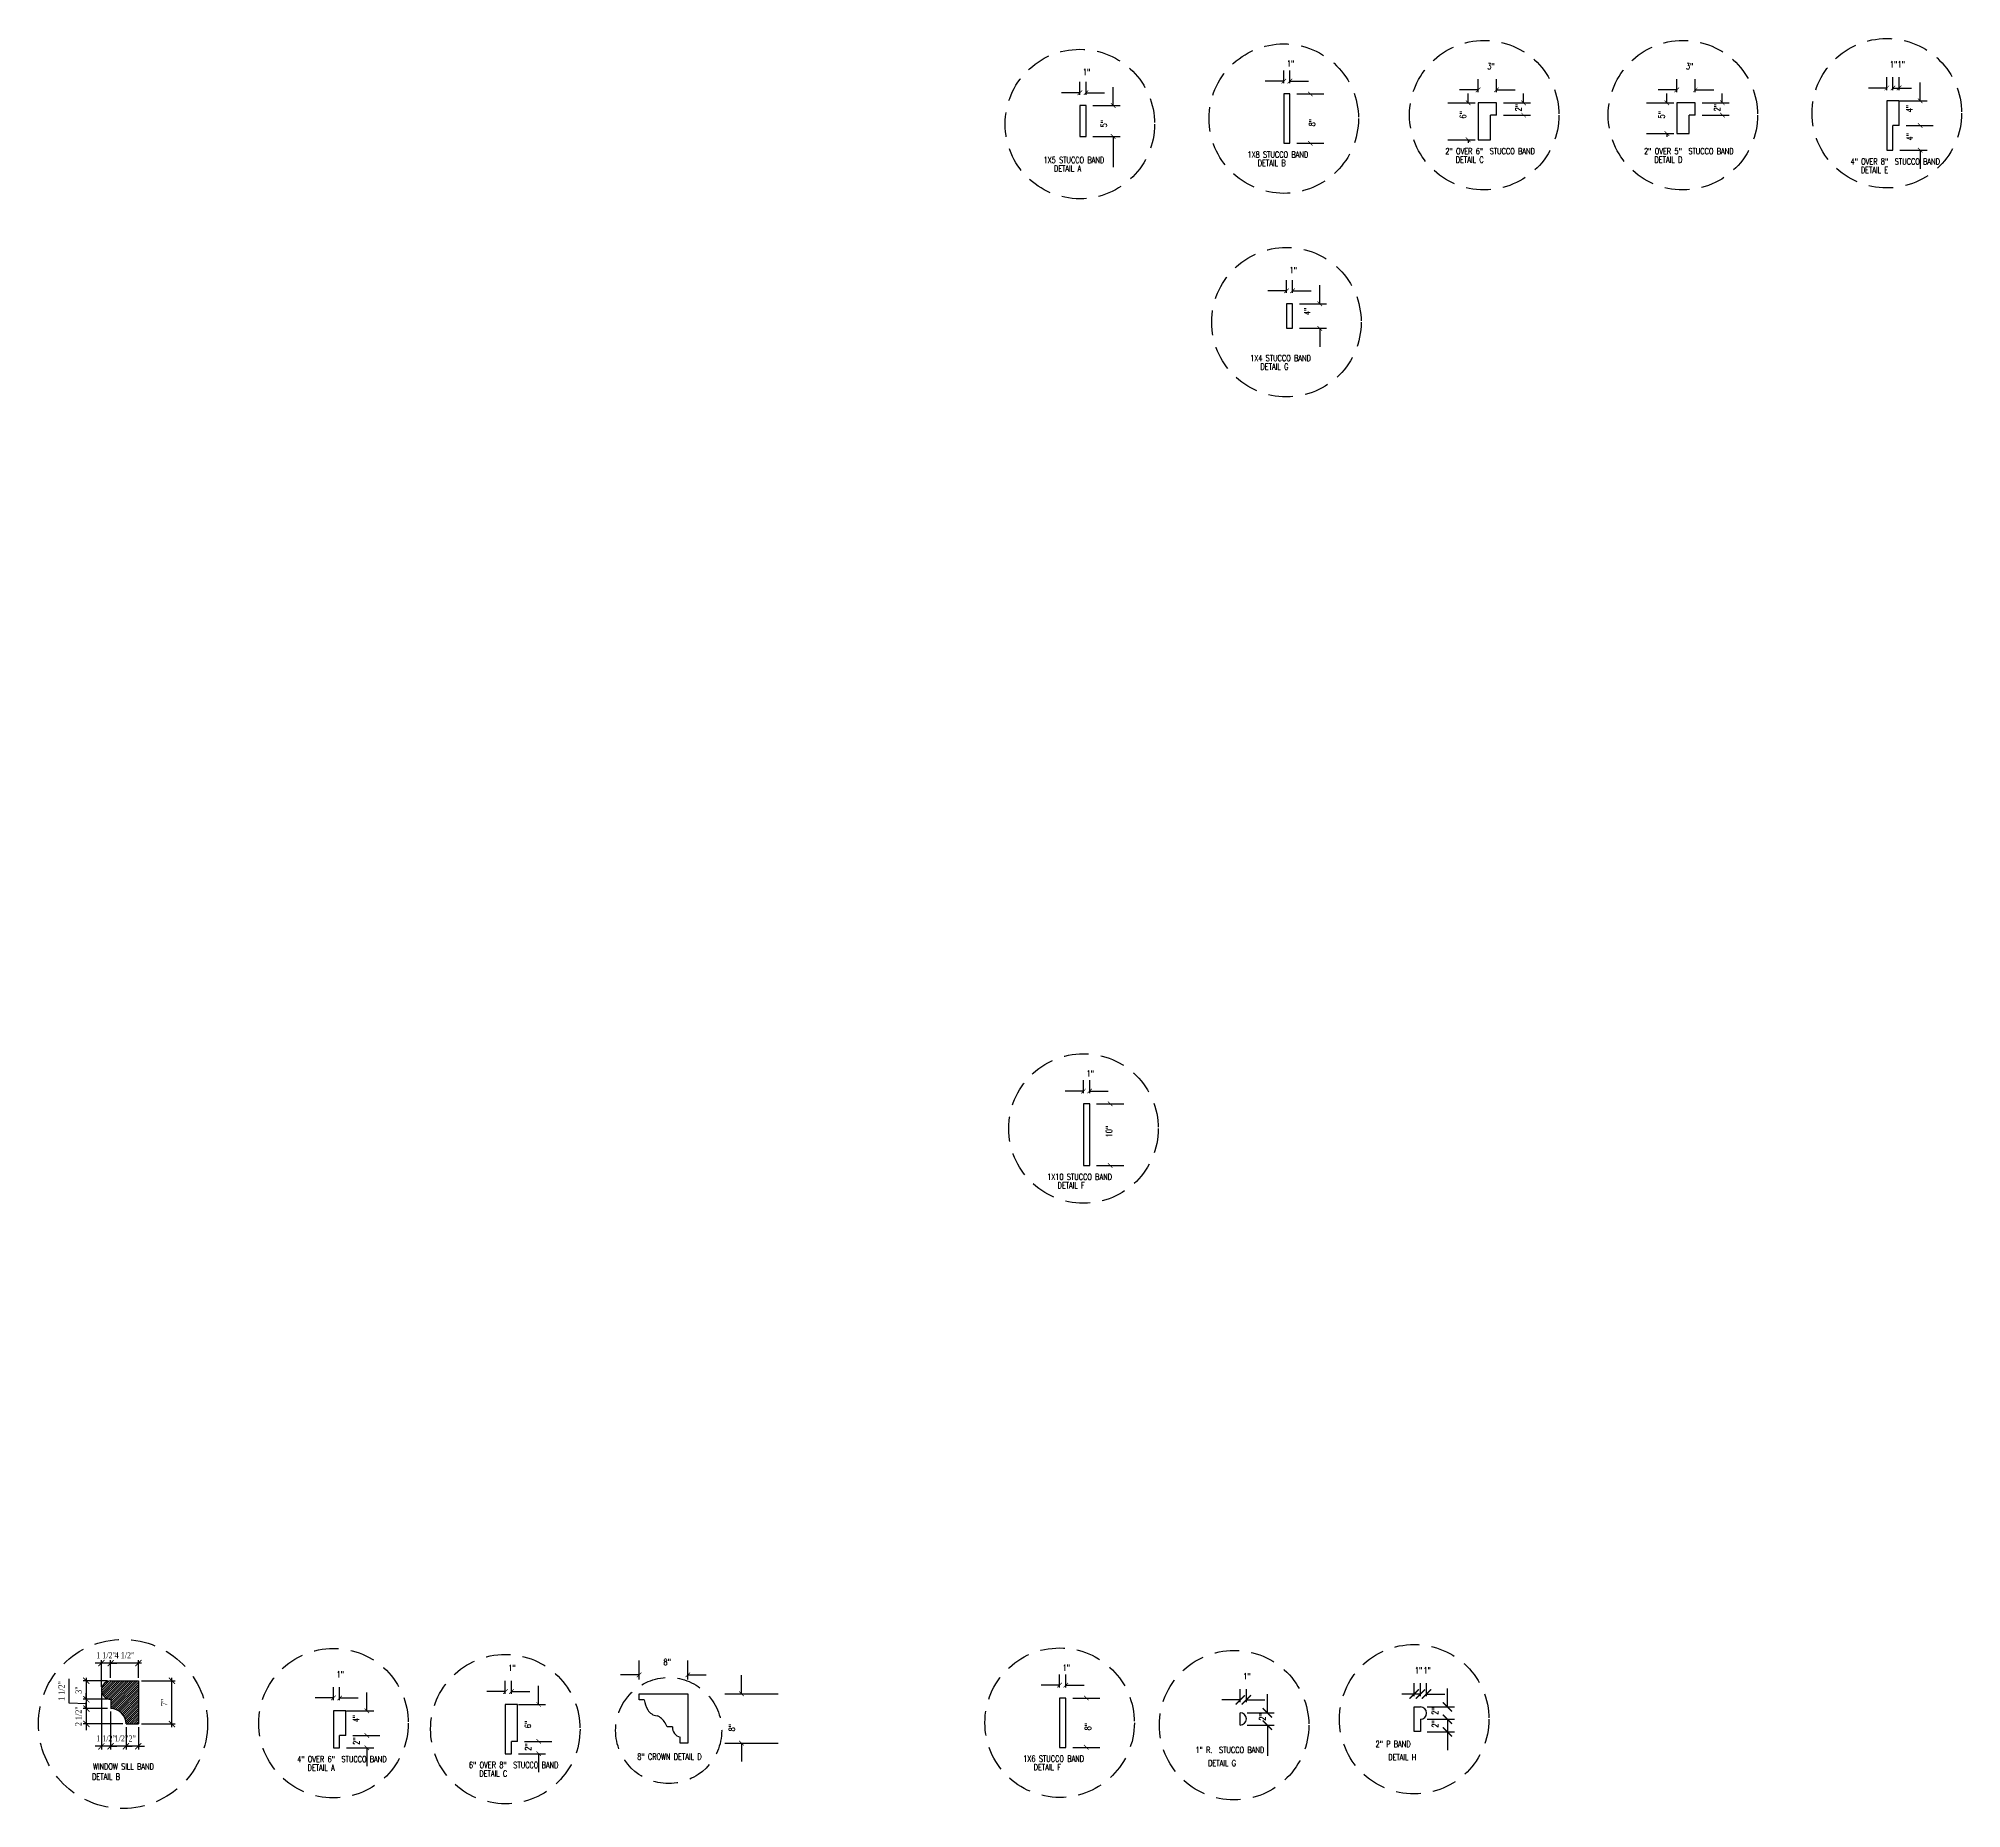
# Model space of a CAD drawing. Header units: inches. Extents: x -25328 to 8149, y -5530 to 4336.
# Drawn here: x -3425.3 to -3113.1, y -3728.4 to -3441.1 of the extents above; entities that cross this region are included whole.
import ezdxf

# ---------------------------------------------------------------- set-up
doc = ezdxf.new("R2010")
doc.units = ezdxf.units.IN
doc.header["$LTSCALE"] = 16
doc.header["$MEASUREMENT"] = 0
doc.linetypes.add('HIDDEN', pattern=[0.375, 0.25, -0.125])
doc.layers.get('0').update_dxf_attribs({"linetype": 'CONTINUOUS'})
doc.layers.get('DEFPOINTS').update_dxf_attribs({"linetype": 'CONTINUOUS'})
for name, color, linetype in [('A-ELEV-MED', 4, 'CONTINUOUS'), ('A-ELEV-TEXT', 3, 'CONTINUOUS'), ('A-ELEV-XXLT', 1, 'CONTINUOUS'), ('DIMS', 5, 'CONTINUOUS'), ('TEXT', 11, 'CONTINUOUS'), ('WINDOWS', 1, 'CONTINUOUS')]:
    doc.layers.add(name, color=color, linetype=linetype)
doc.styles.add('DIMTEXT', font='times.ttf', dxfattribs={"width": 0.75})
doc.styles.add('PAYTS NOTES', font='romans.shx', dxfattribs={"width": 0.7, "height": 4.5})
doc.dimstyles.new('WDG12', dxfattribs={"dimtxt": 1, "dimasz": 1, "dimexe": 0.5, "dimexo": 0.5, "dimgap": 0.75, "dimtad": 1, "dimdec": 8, "dimrnd": 0.25, "dimzin": 3, "dimdsep": 46, "dimlunit": 4, "dimtxsty": 'DIMTEXT', "dimblk": 'ARCHTICK', "dimcen": 6, "dimdle": 0.5, "dimclrd": 2, "dimclre": 2, "dimclrt": 3, "dimadec": 0, "dimazin": 0, "dimtfac": 1, "dimtdec": 8, "dimtix": 1, "dimtmove": 1, "dimatfit": 0, "dimfxl": 0, "dimfrac": 2, "dimtolj": 1, "dimtzin": 0, "dimlwd": -1, "dimlwe": -1, "dimarcsym": 0})

# ---------------------------------------------------------------- blocks, each defined once
blk = doc.blocks.new('_ArchTick')
at = {"color": 0, "linetype": 'ByBlock', "const_width": 0.15}
blk.add_lwpolyline([(-0.5, -0.5), (0.5, 0.5)], dxfattribs=at)
blk = doc.blocks.new('*D1409')
at = {"layer": 'DEFPOINTS', "color": 0, "transparency": 16777216}
for p in [(-3409.09, -3707.7), (-3403.64, -3707.7), (-3409.09, -3714.7)]:
    blk.add_point(p, dxfattribs=at)
at = {"layer": 'TEXT', "color": 2, "transparency": 16777216}
for p, q in [((-3408.59, -3707.7), (-3403.14, -3707.7)), ((-3403.64, -3715.2), (-3403.64, -3707.2)), ((-3408.59, -3714.7), (-3403.14, -3714.7))]:
    blk.add_line(p, q, dxfattribs=at)
for p, rotation in [((-3403.64, -3707.7), 90), ((-3403.64, -3714.7), 270)]:
    blk.add_blockref('_ArchTick', p, dxfattribs=dict(at, rotation=rotation))
at = {"layer": 'TEXT', "color": 3, "transparency": 16777216, "insert": (-3404.9, -3711.2), "char_height": 1, "attachment_point": 5, "rotation": 90, "style": 'DIMTEXT'}
blk.add_mtext('\\A1;7"', dxfattribs=at)
blk = doc.blocks.new('*D1410')
at = {"layer": 'DEFPOINTS', "color": 0, "transparency": 16777216}
for p in [(-3413.59, -3704.83), (-3413.59, -3707.7), (-3409.09, -3707.7)]:
    blk.add_point(p, dxfattribs=at)
at = {"layer": 'TEXT', "color": 2, "transparency": 16777216}
for p, q in [((-3408.59, -3704.83), (-3414.09, -3704.83)), ((-3413.59, -3707.2), (-3413.59, -3704.33)), ((-3409.09, -3707.2), (-3409.09, -3704.33))]:
    blk.add_line(p, q, dxfattribs=at)
at = {"layer": 'TEXT', "color": 2, "transparency": 16777216, "rotation": 180}
blk.add_blockref('_ArchTick', (-3413.59, -3704.83), dxfattribs=at)
at = {"layer": 'TEXT', "color": 2, "transparency": 16777216}
blk.add_blockref('_ArchTick', (-3409.09, -3704.83), dxfattribs=at)
at = {"layer": 'TEXT', "color": 3, "transparency": 16777216, "insert": (-3411.34, -3703.56), "char_height": 1, "attachment_point": 5, "style": 'DIMTEXT'}
blk.add_mtext('\\A1;4 1/2"', dxfattribs=at)
blk = doc.blocks.new('*D1411')
at = {"layer": 'DEFPOINTS', "color": 0, "transparency": 16777216}
for p in [(-3415.09, -3704.83), (-3415.09, -3709.2), (-3413.59, -3707.7)]:
    blk.add_point(p, dxfattribs=at)
at = {"layer": 'TEXT', "color": 2, "transparency": 16777216}
for p, q in [((-3415.09, -3704.83), (-3416.09, -3704.83)), ((-3415.09, -3708.7), (-3415.09, -3704.33)), ((-3413.59, -3704.83), (-3415.09, -3704.83)), ((-3413.59, -3707.2), (-3413.59, -3704.33)), ((-3413.59, -3704.83), (-3412.59, -3704.83))]:
    blk.add_line(p, q, dxfattribs=at)
blk.add_blockref('_ArchTick', (-3415.09, -3704.83), dxfattribs=at)
at = {"layer": 'TEXT', "color": 2, "transparency": 16777216, "rotation": 180}
blk.add_blockref('_ArchTick', (-3413.59, -3704.83), dxfattribs=at)
at = {"layer": 'TEXT', "color": 3, "transparency": 16777216, "insert": (-3414.34, -3703.56), "char_height": 1, "attachment_point": 5, "style": 'DIMTEXT'}
blk.add_mtext('\\A1;1 1/2"', dxfattribs=at)
blk = doc.blocks.new('*D1412')
at = {"layer": 'A-ELEV-TEXT', "color": 2, "transparency": 16777216}
for p, q in [((-3411.09, -3715.2), (-3411.09, -3718.82)), ((-3409.09, -3715.2), (-3409.09, -3718.82)), ((-3411.09, -3718.32), (-3412.09, -3718.32)), ((-3409.09, -3718.32), (-3411.09, -3718.32)), ((-3409.09, -3718.32), (-3408.09, -3718.32))]:
    blk.add_line(p, q, dxfattribs=at)
at = {"layer": 'DEFPOINTS', "color": 0, "transparency": 16777216}
for p in [(-3411.09, -3714.7), (-3409.09, -3714.7), (-3411.09, -3718.32)]:
    blk.add_point(p, dxfattribs=at)
at = {"layer": 'A-ELEV-TEXT', "color": 2, "transparency": 16777216}
blk.add_blockref('_ArchTick', (-3411.09, -3718.32), dxfattribs=at)
at = {"layer": 'A-ELEV-TEXT', "color": 2, "transparency": 16777216, "rotation": 180}
blk.add_blockref('_ArchTick', (-3409.09, -3718.32), dxfattribs=at)
at = {"layer": 'A-ELEV-TEXT', "color": 3, "transparency": 16777216, "insert": (-3410.09, -3717.07), "char_height": 1, "attachment_point": 5, "style": 'DIMTEXT'}
blk.add_mtext('\\A1;2"', dxfattribs=at)
blk = doc.blocks.new('*D1404')
at = {"layer": 'A-ELEV-TEXT', "color": 2, "transparency": 16777216}
for p, q in [((-3413.59, -3712.7), (-3413.59, -3718.82)), ((-3411.09, -3715.2), (-3411.09, -3718.82)), ((-3413.59, -3718.32), (-3414.59, -3718.32)), ((-3411.09, -3718.32), (-3413.59, -3718.32)), ((-3411.09, -3718.32), (-3410.09, -3718.32))]:
    blk.add_line(p, q, dxfattribs=at)
at = {"layer": 'DEFPOINTS', "color": 0, "transparency": 16777216}
for p in [(-3413.59, -3712.2), (-3411.09, -3714.7), (-3413.59, -3718.32)]:
    blk.add_point(p, dxfattribs=at)
at = {"layer": 'A-ELEV-TEXT', "color": 2, "transparency": 16777216}
blk.add_blockref('_ArchTick', (-3413.59, -3718.32), dxfattribs=at)
at = {"layer": 'A-ELEV-TEXT', "color": 2, "transparency": 16777216, "rotation": 180}
blk.add_blockref('_ArchTick', (-3411.09, -3718.32), dxfattribs=at)
at = {"layer": 'A-ELEV-TEXT', "color": 3, "transparency": 16777216, "insert": (-3412.34, -3717.05), "char_height": 1, "attachment_point": 5, "style": 'DIMTEXT'}
blk.add_mtext('\\A1;2 1/2"', dxfattribs=at)
blk = doc.blocks.new('*D1405')
at = {"layer": 'A-ELEV-TEXT', "color": 2, "transparency": 16777216}
for p, q in [((-3415.09, -3709.7), (-3415.09, -3718.82)), ((-3413.59, -3712.7), (-3413.59, -3718.82)), ((-3415.09, -3718.32), (-3416.09, -3718.32)), ((-3413.59, -3718.32), (-3415.09, -3718.32)), ((-3413.59, -3718.32), (-3412.59, -3718.32))]:
    blk.add_line(p, q, dxfattribs=at)
at = {"layer": 'DEFPOINTS', "color": 0, "transparency": 16777216}
for p in [(-3415.09, -3709.2), (-3413.59, -3712.2), (-3415.09, -3718.32)]:
    blk.add_point(p, dxfattribs=at)
at = {"layer": 'A-ELEV-TEXT', "color": 2, "transparency": 16777216}
blk.add_blockref('_ArchTick', (-3415.09, -3718.32), dxfattribs=at)
at = {"layer": 'A-ELEV-TEXT', "color": 2, "transparency": 16777216, "rotation": 180}
blk.add_blockref('_ArchTick', (-3413.59, -3718.32), dxfattribs=at)
at = {"layer": 'A-ELEV-TEXT', "color": 3, "transparency": 16777216, "insert": (-3414.34, -3717.05), "char_height": 1, "attachment_point": 5, "style": 'DIMTEXT'}
blk.add_mtext('\\A1;1 1/2"', dxfattribs=at)
blk = doc.blocks.new('*D1406')
at = {"layer": 'A-ELEV-TEXT', "color": 2, "transparency": 16777216}
for p, q in [((-3414.09, -3707.7), (-3418.04, -3707.7)), ((-3417.54, -3707.2), (-3417.54, -3711.2)), ((-3414.09, -3710.7), (-3418.04, -3710.7))]:
    blk.add_line(p, q, dxfattribs=at)
at = {"layer": 'DEFPOINTS', "color": 0, "transparency": 16777216}
for p in [(-3413.59, -3707.7), (-3417.54, -3710.7), (-3413.59, -3710.7)]:
    blk.add_point(p, dxfattribs=at)
at = {"layer": 'A-ELEV-TEXT', "color": 2, "transparency": 16777216}
for p, rotation in [((-3417.54, -3707.7), 90), ((-3417.54, -3710.7), 270)]:
    blk.add_blockref('_ArchTick', p, dxfattribs=dict(at, rotation=rotation))
at = {"layer": 'A-ELEV-TEXT', "color": 3, "transparency": 16777216, "insert": (-3418.8, -3709.2), "char_height": 1, "attachment_point": 5, "rotation": 90, "style": 'DIMTEXT'}
blk.add_mtext('\\A1;3"', dxfattribs=at)
blk = doc.blocks.new('*D1407')
at = {"layer": 'A-ELEV-TEXT', "color": 2, "transparency": 16777216}
for p, q in [((-3420.3, -3711.34), (-3420.3, -3707.35)), ((-3417.54, -3711.45), (-3420.3, -3711.34)), ((-3414.09, -3710.7), (-3418.04, -3710.7)), ((-3414.09, -3712.2), (-3418.04, -3712.2)), ((-3417.54, -3710.7), (-3417.54, -3709.7)), ((-3417.54, -3710.7), (-3417.54, -3712.2)), ((-3417.54, -3710.7), (-3417.54, -3712.2)), ((-3417.54, -3712.2), (-3417.54, -3713.2))]:
    blk.add_line(p, q, dxfattribs=at)
at = {"layer": 'DEFPOINTS', "color": 0, "transparency": 16777216}
for p in [(-3417.54, -3712.2), (-3413.59, -3710.7), (-3413.59, -3712.2)]:
    blk.add_point(p, dxfattribs=at)
at = {"layer": 'A-ELEV-TEXT', "color": 2, "transparency": 16777216}
for p, rotation in [((-3417.54, -3710.7), 270), ((-3417.54, -3712.2), 90)]:
    blk.add_blockref('_ArchTick', p, dxfattribs=dict(at, rotation=rotation))
at = {"layer": 'A-ELEV-TEXT', "color": 3, "transparency": 16777216, "insert": (-3421.57, -3709.35), "char_height": 1, "attachment_point": 5, "rotation": 90, "style": 'DIMTEXT'}
blk.add_mtext('\\A1;1 1/2"', dxfattribs=at)
blk = doc.blocks.new('*D1408')
at = {"layer": 'A-ELEV-TEXT', "color": 2, "transparency": 16777216}
for p, q in [((-3414.09, -3712.2), (-3418.04, -3712.2)), ((-3417.54, -3712.2), (-3417.54, -3711.2)), ((-3417.54, -3712.2), (-3417.54, -3714.7)), ((-3411.59, -3714.7), (-3418.04, -3714.7)), ((-3417.54, -3714.7), (-3417.54, -3715.7))]:
    blk.add_line(p, q, dxfattribs=at)
at = {"layer": 'DEFPOINTS', "color": 0, "transparency": 16777216}
for p in [(-3413.59, -3712.2), (-3417.54, -3714.7), (-3411.09, -3714.7)]:
    blk.add_point(p, dxfattribs=at)
at = {"layer": 'A-ELEV-TEXT', "color": 2, "transparency": 16777216}
for p, rotation in [((-3417.54, -3712.2), 270), ((-3417.54, -3714.7), 90)]:
    blk.add_blockref('_ArchTick', p, dxfattribs=dict(at, rotation=rotation))
at = {"layer": 'A-ELEV-TEXT', "color": 3, "transparency": 16777216, "insert": (-3418.81, -3713.45), "char_height": 1, "attachment_point": 5, "rotation": 90, "style": 'DIMTEXT'}
blk.add_mtext('\\A1;2 1/2"', dxfattribs=at)

msp = doc.modelspace()

# ---------------------------------------------------------------- hatches: boundary and pattern name
at = {"layer": 'A-ELEV-XXLT'}
h = msp.add_hatch(dxfattribs=at)
h.set_pattern_fill('ANSI31', color=256, scale=2, style=0)
h.set_pattern_definition([(45, (2054.8785, -4129.217), (-0.176776695, 0.176776695), [])])
h.paths.add_polyline_path([(-3409.08767256, -3707.70064243), (-3413.58767256, -3707.70064243, 1), (-3413.58767256, -3710.70064243), (-3413.58767256, -3712.20064243, -0.4142135624), (-3411.08767256, -3714.70064243), (-3409.08767256, -3714.70064243)])

# ---------------------------------------------------------------- linework, layer by layer
at = {"layer": 'A-ELEV-MED'}
for p, q in [((-3413.58767256, -3707.70064243), (-3409.08767256, -3707.70064243)), ((-3409.08767256, -3707.70064243), (-3409.08767256, -3714.70064243)), ((-3413.58767256, -3710.70064243), (-3413.58767256, -3712.20064243)), ((-3411.08767256, -3714.70064243), (-3409.08767256, -3714.70064243))]:
    msp.add_line(p, q, dxfattribs=at)
for centre, radius, start, end in [((-3413.58767256, -3709.20064243), 1.5, 90, 270), ((-3413.58767256, -3714.70064243), 2.5, 0, 90)]:
    msp.add_arc(centre, radius, start, end, dxfattribs=at)
at = {"layer": 'DIMS', "color": 5}
for p, q in [((-3223.1070011, -3448.40275361), (-3223.1070011, -3446.31132149)), ((-3222.1070011, -3448.40275361), (-3222.1070011, -3446.31132149)), ((-3256.21589702, -3449.93248402), (-3259.21589702, -3449.93248402)), ((-3256.21589702, -3450.28531198), (-3256.21589702, -3448.19387985)), ((-3255.21589702, -3450.28531198), (-3255.21589702, -3448.19387985)), ((-3255.21589702, -3449.93248402), (-3252.21589702, -3449.93248402)), ((-3250.80856556, -3452.02391614), (-3250.80856556, -3449.02391614)), ((-3223.1070011, -3448.04992565), (-3226.1070011, -3448.04992565)), ((-3222.1070011, -3448.04992565), (-3219.1070011, -3448.04992565)), ((-3220.98801781, -3450.14135778), (-3216.58068635, -3450.14135778)), ((-3191.55751989, -3449.48628759), (-3194.55751989, -3449.48628759)), ((-3193.16670451, -3451.57771971), (-3193.16670451, -3450.07771971)), ((-3191.55751989, -3449.83911555), (-3191.55751989, -3447.74768342)), ((-3188.55751989, -3449.83911555), (-3188.55751989, -3447.74768342)), ((-3188.55751989, -3449.48628759), (-3185.55751989, -3449.48628759)), ((-3184.16292206, -3451.57771971), (-3184.16292206, -3450.07771971)), ((-3159.2953775, -3449.48628759), (-3162.2953775, -3449.48628759)), ((-3160.90456212, -3451.57771971), (-3160.90456212, -3450.07771971)), ((-3159.2953775, -3449.83911555), (-3159.2953775, -3447.74768342)), ((-3156.2953775, -3449.83911555), (-3156.2953775, -3447.74768342)), ((-3156.2953775, -3449.48628759), (-3153.2953775, -3449.48628759)), ((-3151.90077968, -3451.57771971), (-3151.90077968, -3450.07771971)), ((-3125.18924925, -3449.17681079), (-3128.18924925, -3449.17681079)), ((-3125.18924925, -3449.52963875), (-3125.18924925, -3447.43820662)), ((-3124.18924925, -3449.52963875), (-3124.18924925, -3447.43820662)), ((-3124.18924925, -3449.17681079), (-3121.18924925, -3449.17681079)), ((-3123.18924925, -3449.52963875), (-3123.18924925, -3447.43820662)), ((-3119.78191779, -3451.26824291), (-3119.78191779, -3448.26824291)), ((-3254.09691373, -3452.02391614), (-3249.68958227, -3452.02391614)), ((-3196.45505267, -3451.57771971), (-3192.04772122, -3451.57771971)), ((-3187.45127023, -3451.57771971), (-3183.04393877, -3451.57771971)), ((-3164.19291029, -3451.57771971), (-3159.78557883, -3451.57771971)), ((-3155.18912784, -3451.57771971), (-3150.78179639, -3451.57771971)), ((-3123.07026596, -3451.26824291), (-3118.6629345, -3451.26824291)), ((-3187.45127023, -3453.57771971), (-3183.04393877, -3453.57771971)), ((-3164.19291029, -3456.57771971), (-3159.78557883, -3456.57771971)), ((-3160.90456212, -3456.57771971), (-3160.90456212, -3457.07771971)), ((-3155.18912784, -3453.57771971), (-3150.78179639, -3453.57771971)), ((-3122.07026596, -3455.26824291), (-3117.6629345, -3455.26824291)), ((-3254.09691373, -3457.02391614), (-3249.68958227, -3457.02391614)), ((-3250.80856556, -3457.02391614), (-3250.80856556, -3462.02391614)), ((-3220.98801781, -3458.14135778), (-3216.58068635, -3458.14135778)), ((-3196.45505267, -3457.57771971), (-3192.04772122, -3457.57771971)), ((-3193.16670451, -3457.57771971), (-3193.16670451, -3458.07771971)), ((-3123.07026596, -3459.26824291), (-3118.6629345, -3459.26824291)), ((-3119.78191779, -3459.26824291), (-3119.78191779, -3462.26824291)), ((-3222.67074428, -3482.44102748), (-3222.67074428, -3480.34959536)), ((-3221.67074428, -3482.44102748), (-3221.67074428, -3480.34959536)), ((-3217.26341282, -3484.17963165), (-3217.26341282, -3481.17963165)), ((-3222.67074428, -3482.08819952), (-3225.67074428, -3482.08819952)), ((-3221.67074428, -3482.08819952), (-3218.67074428, -3482.08819952)), ((-3220.55176099, -3484.17963165), (-3216.14442953, -3484.17963165)), ((-3220.55176099, -3488.17963165), (-3216.14442953, -3488.17963165)), ((-3217.26341282, -3488.17963165), (-3217.26341282, -3491.17963165)), ((-3255.62550592, -3611.96746581), (-3258.62550592, -3611.96746581)), ((-3255.62550592, -3612.32029377), (-3255.62550592, -3610.22886165)), ((-3254.62550592, -3612.32029377), (-3254.62550592, -3610.22886165)), ((-3254.62550592, -3611.96746581), (-3251.62550592, -3611.96746581)), ((-3253.50652263, -3614.05889794), (-3249.09919117, -3614.05889794)), ((-3253.50652263, -3624.05889794), (-3249.09919117, -3624.05889794)), ((-3327.79111941, -3707.46005532), (-3327.79111941, -3704.38549345)), ((-3319.87611941, -3707.46005532), (-3319.87611941, -3704.38549345)), ((-3377.40485658, -3710.83541527), (-3377.40485658, -3708.74398315)), ((-3376.40485658, -3710.83541527), (-3376.40485658, -3708.74398315)), ((-3371.99752512, -3712.57401944), (-3371.99752512, -3709.57401944)), ((-3349.50791192, -3709.44165669), (-3352.50791192, -3709.44165669)), ((-3349.50791192, -3709.79448465), (-3349.50791192, -3707.70305252)), ((-3348.50791192, -3709.79448465), (-3348.50791192, -3707.70305252)), ((-3348.50791192, -3709.44165669), (-3345.50791192, -3709.44165669)), ((-3344.10058046, -3711.53308881), (-3344.10058046, -3708.53308881)), ((-3327.79111941, -3706.7286718), (-3330.79111941, -3706.7286718)), ((-3319.87611941, -3706.7286718), (-3316.87611941, -3706.7286718)), ((-3311.18095855, -3709.80323367), (-3311.18095855, -3706.80323367)), ((-3259.50035248, -3708.40321643), (-3262.50035248, -3708.40321643)), ((-3259.50035248, -3708.75604439), (-3259.50035248, -3706.66461226)), ((-3258.50035248, -3708.75604439), (-3258.50035248, -3706.66461226)), ((-3258.50035248, -3708.40321643), (-3255.50035248, -3708.40321643)), ((-3230.17980547, -3711.15125947), (-3230.17980547, -3709.05982734)), ((-3229.17980547, -3711.15125947), (-3229.17980547, -3709.05982734)), ((-3201.932762, -3710.19219009), (-3201.932762, -3708.10075797)), ((-3200.932762, -3710.19219009), (-3200.932762, -3708.10075797)), ((-3199.932762, -3710.19219009), (-3199.932762, -3708.10075797)), ((-3196.52543054, -3711.93079426), (-3196.52543054, -3708.93079426)), ((-3377.40485658, -3710.48258731), (-3380.40485658, -3710.48258731)), ((-3376.40485658, -3710.48258731), (-3373.40485658, -3710.48258731)), ((-3375.28587329, -3712.57401944), (-3370.87854183, -3712.57401944)), ((-3347.38892863, -3711.53308881), (-3342.98159717, -3711.53308881)), ((-3313.87611941, -3709.80323367), (-3305.18095855, -3709.80323367)), ((-3257.38136919, -3710.49464855), (-3252.97403773, -3710.49464855)), ((-3230.17980547, -3710.79843151), (-3233.17980547, -3710.79843151)), ((-3229.17980547, -3710.79843151), (-3226.17980547, -3710.79843151)), ((-3225.77247401, -3712.88986363), (-3225.77247401, -3709.88986363)), ((-3200.932762, -3709.83936213), (-3203.932762, -3709.83936213)), ((-3199.932762, -3709.83936213), (-3196.932762, -3709.83936213)), ((-3199.81377871, -3711.93079426), (-3195.40644725, -3711.93079426)), ((-3229.06082218, -3712.88986363), (-3224.65349072, -3712.88986363)), ((-3229.06082218, -3714.88986363), (-3224.65349072, -3714.88986363)), ((-3225.77247401, -3714.88986363), (-3225.77247401, -3719.88986363)), ((-3199.81377871, -3713.93079426), (-3195.40644725, -3713.93079426)), ((-3196.52543054, -3713.93079426), (-3196.52543054, -3718.93079426)), ((-3375.28587329, -3718.57401944), (-3370.87854183, -3718.57401944)), ((-3374.28587329, -3716.57401944), (-3369.87854183, -3716.57401944)), ((-3371.99752512, -3718.57401944), (-3371.99752512, -3721.57401944)), ((-3346.38892863, -3717.53308881), (-3341.98159717, -3717.53308881)), ((-3313.87611941, -3717.80073367), (-3305.18095855, -3717.80073367)), ((-3311.18095855, -3717.80073367), (-3311.18095855, -3720.80073367)), ((-3257.38136919, -3718.49464855), (-3252.97403773, -3718.49464855)), ((-3199.81377871, -3715.99128242), (-3195.40644725, -3715.99128242)), ((-3347.38892863, -3719.53308881), (-3342.98159717, -3719.53308881)), ((-3344.10058046, -3719.53308881), (-3344.10058046, -3722.53308881))]:
    msp.add_line(p, q, dxfattribs=at)
at = {"layer": 'DIMS'}
for p, q in [((-3223.1070011, -3450.14135778), (-3223.1070011, -3458.14135778)), ((-3222.1070011, -3450.14135778), (-3223.1070011, -3450.14135778)), ((-3222.1070011, -3458.14135778), (-3222.1070011, -3450.14135778)), ((-3256.21589702, -3452.02391614), (-3256.21589702, -3457.02391614)), ((-3255.21589702, -3452.02391614), (-3256.21589702, -3452.02391614)), ((-3255.21589702, -3457.02391614), (-3255.21589702, -3452.02391614)), ((-3191.55751989, -3451.57771971), (-3191.55751989, -3457.57771971)), ((-3189.55751989, -3451.57771971), (-3191.55751989, -3451.57771971)), ((-3188.55751989, -3451.57771971), (-3189.55751989, -3451.57771971)), ((-3188.55751989, -3453.57771971), (-3188.55751989, -3451.57771971)), ((-3159.2953775, -3451.57771971), (-3159.2953775, -3456.57771971)), ((-3157.2953775, -3451.57771971), (-3159.2953775, -3451.57771971)), ((-3156.2953775, -3451.57771971), (-3157.2953775, -3451.57771971)), ((-3156.2953775, -3453.57771971), (-3156.2953775, -3451.57771971)), ((-3125.18924925, -3451.26824291), (-3125.18924925, -3459.26824291)), ((-3123.18924925, -3451.26824291), (-3125.18924925, -3451.26824291)), ((-3123.18924925, -3455.26824291), (-3123.18924925, -3451.26824291)), ((-3189.55751989, -3457.57771971), (-3189.55751989, -3453.57771971)), ((-3188.55751989, -3453.57771971), (-3189.55751989, -3453.57771971)), ((-3159.2953775, -3456.57771971), (-3157.2953775, -3456.57771971)), ((-3157.2953775, -3456.57771971), (-3157.2953775, -3453.57771971)), ((-3156.2953775, -3453.57771971), (-3157.2953775, -3453.57771971)), ((-3124.18924925, -3459.26824291), (-3124.18924925, -3455.26824291)), ((-3123.18924925, -3455.26824291), (-3124.18924925, -3455.26824291)), ((-3256.21589702, -3457.02391614), (-3255.21589702, -3457.02391614)), ((-3223.1070011, -3458.14135778), (-3222.1070011, -3458.14135778)), ((-3191.55751989, -3457.57771971), (-3189.55751989, -3457.57771971)), ((-3125.18924925, -3459.26824291), (-3124.18924925, -3459.26824291)), ((-3222.67074428, -3484.17963165), (-3222.67074428, -3488.17963165)), ((-3221.67074428, -3484.17963165), (-3222.67074428, -3484.17963165)), ((-3221.67074428, -3488.17963165), (-3221.67074428, -3484.17963165)), ((-3222.67074428, -3488.17963165), (-3221.67074428, -3488.17963165)), ((-3255.62550592, -3614.05889794), (-3255.62550592, -3624.05889794)), ((-3254.62550592, -3614.05889794), (-3255.62550592, -3614.05889794)), ((-3254.62550592, -3624.05889794), (-3254.62550592, -3614.05889794)), ((-3255.62550592, -3624.05889794), (-3254.62550592, -3624.05889794)), ((-3377.40485658, -3712.57401944), (-3377.40485658, -3718.57401944)), ((-3375.40485658, -3712.57401944), (-3377.40485658, -3712.57401944)), ((-3375.40485658, -3716.57401944), (-3375.40485658, -3712.57401944)), ((-3349.50791192, -3711.53308881), (-3349.50791192, -3719.53308881)), ((-3347.50791192, -3711.53308881), (-3349.50791192, -3711.53308881)), ((-3347.50791192, -3717.53308881), (-3347.50791192, -3711.53308881)), ((-3259.50035248, -3710.49464855), (-3259.50035248, -3718.49464855)), ((-3258.50035248, -3710.49464855), (-3259.50035248, -3710.49464855)), ((-3258.50035248, -3718.49464855), (-3258.50035248, -3710.49464855)), ((-3201.932762, -3715.93079426), (-3201.932762, -3711.93079426)), ((-3201.932762, -3711.93079426), (-3200.932762, -3711.93079426)), ((-3230.17980547, -3714.88986363), (-3230.17980547, -3712.88986363)), ((-3200.932762, -3713.93079426), (-3200.932762, -3715.93079426)), ((-3377.40485658, -3718.57401944), (-3376.40485658, -3718.57401944)), ((-3376.40485658, -3718.57401944), (-3376.40485658, -3716.57401944)), ((-3375.40485658, -3716.57401944), (-3376.40485658, -3716.57401944)), ((-3348.50791192, -3719.53308881), (-3348.50791192, -3717.53308881)), ((-3347.50791192, -3717.53308881), (-3348.50791192, -3717.53308881)), ((-3259.50035248, -3718.49464855), (-3258.50035248, -3718.49464855)), ((-3200.932762, -3715.93079426), (-3201.932762, -3715.93079426)), ((-3349.50791192, -3719.53308881), (-3348.50791192, -3719.53308881))]:
    msp.add_line(p, q, dxfattribs=at)
at = {"layer": 'DIMS', "color": 8, "linetype": 'HIDDEN'}
for centre, radius in [((-3256.21589702, -3455.02391614), 12.1315036), ((-3223.1070011, -3454.14135778), 12.1315036), ((-3190.55751989, -3453.57771971), 12.1315036), ((-3158.2953775, -3453.57771971), 12.1315036), ((-3125.18924925, -3453.26824291), 12.1315036), ((-3222.67074428, -3487.17963165), 12.1315036), ((-3255.62550592, -3618.05889794), 12.1315036), ((-3411.58767256, -3714.70064243), 13.72446695), ((-3377.40485658, -3714.57401944), 12.1315036), ((-3259.50035248, -3714.49464855), 12.1315036), ((-3231.17980547, -3714.88986363), 12.1315036), ((-3201.932762, -3713.93079426), 12.1315036), ((-3349.50791192, -3715.53308881), 12.1315036), ((-3322.98743631, -3715.76199382), 8.609959)]:
    msp.add_circle(centre, radius, dxfattribs=at)
at = {"layer": 'DIMS'}
for centre in [(-3200.932762, -3712.93079426), (-3230.17980547, -3713.88986363)]:
    msp.add_arc(centre, 1, 270, 90, dxfattribs=at)
at = {"layer": 'WINDOWS'}
for p, q in [((-3327.79111941, -3709.80323367), (-3319.87611941, -3709.80323367)), ((-3327.79111941, -3710.76073367), (-3327.79111941, -3709.80323367)), ((-3326.95861941, -3710.76073367), (-3327.79111941, -3710.76073367)), ((-3319.87611941, -3709.80323367), (-3319.87611941, -3717.80073367)), ((-3323.20986941, -3715.17698367), (-3323.57007191, -3714.49113355)), ((-3322.37611941, -3715.17698367), (-3323.20986941, -3715.17698367)), ((-3321.12611941, -3717.80073367), (-3321.12611941, -3716.84448367)), ((-3319.87611941, -3717.80073367), (-3321.12611941, -3717.80073367))]:
    msp.add_line(p, q, dxfattribs=at)
for centre, radius, start, end in [((-3321.61501767, -3709.78677668), 5.4316362, 190.3296822927, 209.0147309442), ((-3324.75685266, -3711.52938038), 1.83889424, 209.0147309442, 266.3203364118), ((-3325.89975182, -3715.87030405), 2.70730858, 30.6255327187, 67.7554018474), ((-3320.71000387, -3715.23028724), 1.66696798, 178.1675771671, 255.5447249487)]:
    msp.add_arc(centre, radius, start, end, dxfattribs=at)

# ---------------------------------------------------------------- block references
at = {"layer": 'DIMS', "color": 5}
for p, xscale, yscale, zscale in [((-3256.21589702, -3449.93248402), 0.75, 0.75, 0.75), ((-3223.1070011, -3448.04992565), 0.75, 0.75, 0.75), ((-3191.55751989, -3449.48628759), 0.75, 0.75, 0.75), ((-3159.2953775, -3449.48628759), 0.75, 0.75, 0.75), ((-3125.18924925, -3449.17681079), 0.75, 0.75, 0.75), ((-3222.67074428, -3482.08819952), 0.75, 0.75, 0.75), ((-3255.62550592, -3611.96746581), 0.75, 0.75, 0.75), ((-3327.79111941, -3706.7286718), 0.75, 0.75, 0.75), ((-3349.50791192, -3709.44165669), 0.75, 0.75, 0.75), ((-3259.50035248, -3708.40321643), 0.75, 0.75, 0.75), ((-3201.932762, -3709.83936213), 1.5, 1.5, 1.5), ((-3200.932762, -3709.83936213), 1.5, 1.5, 1.5), ((-3377.40485658, -3710.48258731), 0.75, 0.75, 0.75), ((-3230.17980547, -3710.79843151), 1.5, 1.5, 1.5)]:
    msp.add_blockref('_ArchTick', p, dxfattribs=dict(at, xscale=xscale, yscale=yscale, zscale=zscale))
for p, xscale, yscale, zscale, rotation in [((-3255.21589702, -3449.93248402), 0.75, 0.75, 0.75, 180), ((-3222.1070011, -3448.04992565), 0.75, 0.75, 0.75, 180), ((-3218.78435208, -3450.14135778), 0.75, 0.75, 0.75, 270), ((-3188.55751989, -3449.48628759), 0.75, 0.75, 0.75, 180), ((-3156.2953775, -3449.48628759), 0.75, 0.75, 0.75, 180), ((-3124.18924925, -3449.17681079), 0.75, 0.75, 0.75, 180), ((-3123.18924925, -3449.17681079), 0.75, 0.75, 0.75, 180), ((-3250.80856556, -3452.02391614), 0.75, 0.75, 0.75, 270), ((-3193.16670451, -3451.57771971), 0.75, 0.75, 0.75, 270), ((-3184.16292206, -3451.57771971), 0.75, 0.75, 0.75, 270), ((-3184.16292206, -3453.57771971), 0.75, 0.75, 0.75, 90), ((-3160.90456212, -3451.57771971), 0.75, 0.75, 0.75, 270), ((-3151.90077968, -3451.57771971), 0.75, 0.75, 0.75, 270), ((-3151.90077968, -3453.57771971), 0.75, 0.75, 0.75, 90), ((-3119.78191779, -3451.26824291), 0.75, 0.75, 0.75, 270), ((-3250.80856556, -3457.02391614), 0.75, 0.75, 0.75, 90), ((-3160.90456212, -3456.57771971), 0.75, 0.75, 0.75, 90), ((-3119.78191779, -3455.26824291), 0.75, 0.75, 0.75, 90), ((-3218.78435208, -3458.14135778), 0.75, 0.75, 0.75, 270), ((-3193.16670451, -3457.57771971), 0.75, 0.75, 0.75, 90), ((-3119.78191779, -3459.26824291), 0.75, 0.75, 0.75, 90), ((-3221.67074428, -3482.08819952), 0.75, 0.75, 0.75, 180), ((-3217.26341282, -3484.17963165), 0.75, 0.75, 0.75, 270), ((-3217.26341282, -3488.17963165), 0.75, 0.75, 0.75, 90), ((-3254.62550592, -3611.96746581), 0.75, 0.75, 0.75, 180), ((-3251.3028569, -3614.05889794), 0.75, 0.75, 0.75, 270), ((-3251.3028569, -3624.05889794), 0.75, 0.75, 0.75, 270), ((-3319.87611941, -3706.7286718), 0.75, 0.75, 0.75, 180), ((-3348.50791192, -3709.44165669), 0.75, 0.75, 0.75, 180), ((-3311.18095855, -3709.80323367), 0.75, 0.75, 0.75, 270), ((-3258.50035248, -3708.40321643), 0.75, 0.75, 0.75, 180), ((-3199.932762, -3709.83936213), 1.5, 1.5, 1.5, 180), ((-3376.40485658, -3710.48258731), 0.75, 0.75, 0.75, 180), ((-3371.99752512, -3712.57401944), 0.75, 0.75, 0.75, 270), ((-3344.10058046, -3711.53308881), 0.75, 0.75, 0.75, 270), ((-3255.17770346, -3710.49464855), 0.75, 0.75, 0.75, 270), ((-3229.17980547, -3710.79843151), 1.5, 1.5, 1.5, 180), ((-3225.77247401, -3712.88986363), 1.5, 1.5, 1.5, 270), ((-3196.52543054, -3711.93079426), 1.5, 1.5, 1.5, 270), ((-3225.77247401, -3714.88986363), 1.5, 1.5, 1.5, 90), ((-3196.52543054, -3713.93079426), 1.5, 1.5, 1.5, 90), ((-3196.52543054, -3715.99128242), 1.5, 1.5, 1.5, 90), ((-3371.99752512, -3716.57401944), 0.75, 0.75, 0.75, 90), ((-3371.99752512, -3718.57401944), 0.75, 0.75, 0.75, 90), ((-3344.10058046, -3717.53308881), 0.75, 0.75, 0.75, 90), ((-3311.18095855, -3717.80073367), 0.75, 0.75, 0.75, 90), ((-3255.17770346, -3718.49464855), 0.75, 0.75, 0.75, 270), ((-3344.10058046, -3719.53308881), 0.75, 0.75, 0.75, 90)]:
    msp.add_blockref('_ArchTick', p, dxfattribs=dict(at, xscale=xscale, yscale=yscale, zscale=zscale, rotation=rotation))

# ---------------------------------------------------------------- texts
at = {"layer": 'TEXT', "char_height": 1, "width": 34.6129500146, "attachment_point": 4, "style": 'PAYTS NOTES'}
for s, insert in [('\\A1;1"', (-3255.71589702, -3446.59064084)), ('\\A1;1"', (-3222.6070011, -3445.20808247)), ('\\A1;3"', (-3190.05751989, -3445.64444441)), ('\\A1;3"', (-3157.7953775, -3445.64444441)), ('\\A1;1"', (-3124.68924925, -3445.33496761)), ('\\A1;1"', (-3123.43306435, -3445.33496761)), ('\\A1;1X8 STUCCO BAND', (-3229.01257882, -3459.97606377)), ('\\A1;2" OVER 6"  STUCCO BAND', (-3196.87040835, -3459.42870732)), ('\\A1;2" OVER 5"  STUCCO BAND', (-3164.60826597, -3459.42870732)), ('\\A1;1X5 STUCCO BAND', (-3262.12147473, -3460.85862213)), ('\\A1;DETAIL A', (-3260.43296094, -3462.24279642)), ('\\A1;DETAIL B', (-3227.32406503, -3461.36023805)), ('\\A1;DETAIL C', (-3195.18189457, -3460.8128816)), ('\\A1;DETAIL D', (-3162.91975218, -3460.8128816)), ('\\A1;4" OVER 8"  STUCCO BAND', (-3131.09482697, -3461.1029489)), ('\\A1;DETAIL E', (-3129.40631318, -3462.48712318)), ('\\A1;1"', (-3222.17074428, -3478.74635634)), ('\\A1;1X4 STUCCO BAND', (-3228.57632199, -3493.01433764)), ('\\A1;DETAIL G', (-3226.8878082, -3494.39851192)), ('\\A1;1"', (-3255.12550592, -3609.12562263)), ('\\A1;1X10 STUCCO BAND', (-3261.53108363, -3625.89360392)), ('\\A1;DETAIL F', (-3259.84256984, -3627.27777821)), ('\\A1;1"', (-3376.90485658, -3706.64074413)), ('\\A1;1"', (-3349.00791192, -3705.59981351)), ('\\A1;8"', (-3323.83361941, -3704.64309623)), ('\\A1;1"', (-3259.00035248, -3705.56137325)), ('\\A1;1"', (-3229.67980547, -3706.95658833)), ('\\A1;1"', (-3201.83457218, -3705.99751896)), ('\\A1;1"', (-3200.432762, -3705.99751896)), ('\\A1;1" R.  STUCCO BAND', (-3237.45374909, -3718.91256059)), ('\\A1;2" P BAND', (-3208.20670563, -3717.95349121)), ('\\A1;WINDOW SILL BAND', (-3416.46494456, -3721.6099793)), ('\\A1;4" OVER 6"  STUCCO BAND', (-3383.31043429, -3720.40872542)), ('\\A1;DETAIL A', (-3381.62192051, -3721.79289971)), ('\\A1;6" OVER 8"  STUCCO BAND', (-3355.41348963, -3721.3677948)), ('\\A1;8" CROWN DETAIL D', (-3328.09183932, -3720.01384701)), ('\\A1;1X6 STUCCO BAND', (-3265.40593019, -3720.32935454)), ('\\A1;DETAIL F', (-3263.7174164, -3721.71352883)), ('\\A1;DETAIL G', (-3235.39686939, -3721.05411402)), ('\\A1;DETAIL H', (-3206.14982593, -3720.09504465)), ('\\A1;DETAIL B', (-3416.60163535, -3723.24969091)), ('\\A1;DETAIL C', (-3353.72497584, -3722.75196908))]:
    msp.add_mtext(s, dxfattribs=dict(at, insert=insert))
at = {"layer": 'TEXT', "char_height": 1, "width": 34.6129500146, "attachment_point": 4, "rotation": 90, "style": 'PAYTS NOTES'}
for s, insert in [('\\A1;6"', (-3194.00773637, -3454.12490911)), ('\\A1;2"', (-3185.00395393, -3452.96586687)), ('\\A1;5"', (-3161.74559399, -3454.12490911)), ('\\A1;2"', (-3152.74181154, -3452.96586687)), ('\\A1;4"', (-3121.5347311, -3453.12027362)), ('\\A1;5"', (-3252.31995379, -3455.57110554)), ('\\A1;8"', (-3218.50813752, -3455.39104899)), ('\\A1;4"', (-3121.48313646, -3457.69005653)), ('\\A1;4"', (-3219.30904368, -3486.05387851)), ('\\A1;10"', (-3251.48483, -3619.47664115)), ('\\A1;2"', (-3198.54824027, -3713.20671958)), ('\\A1;4"', (-3373.75033843, -3714.42605015)), ('\\A1;6"', (-3345.85339377, -3715.38511952)), ('\\A1;8"', (-3312.73136824, -3715.90149518)), ('\\A1;8"', (-3254.90148889, -3715.74433977)), ('\\A1;2"', (-3226.58094188, -3714.16578896)), ('\\A1;2"', (-3198.54824027, -3715.29464966)), ('\\A1;2"', (-3373.69874379, -3718.0839483)), ('\\A1;2"', (-3345.80179912, -3719.04301767))]:
    msp.add_mtext(s, dxfattribs=dict(at, insert=insert))

# ---------------------------------------------------------------- dimensions: what is measured, and where the dimension line sits
at = {"layer": 'A-ELEV-TEXT'}
dim = msp.add_linear_dim(base=(-3417.54208877, -3712.20064243), p1=(-3413.58767256, -3710.70064243), p2=(-3413.58767256, -3712.20064243), angle=90, dimstyle='WDG12', dxfattribs=at)
dim.commit()
dim.dimension.update_dxf_attribs({"geometry": '*D1407', "text_midpoint": (-3420.29984598, -3710.59325053), "dimtype": 160})
for base, p1, p2, picture, middle in [((-3417.54208877, -3710.70064243), (-3413.58767256, -3707.70064243), (-3413.58767256, -3710.70064243), '*D1406', (-3418.80074054, -3709.20064243)), ((-3417.54208877, -3714.70064243), (-3413.58767256, -3712.20064243), (-3411.08767256, -3714.70064243), '*D1408', (-3418.81479966, -3713.45064243))]:
    dim = msp.add_linear_dim(base=base, p1=p1, p2=p2, angle=90, dimstyle='WDG12', dxfattribs=at)
    dim.commit()
    dim.dimension.update_dxf_attribs({"geometry": picture, "text_midpoint": middle})
for base, p1, p2, picture, middle in [((-3415.08767256, -3718.32110784), (-3413.58767256, -3712.20064243), (-3415.08767256, -3709.20064243), '*D1405', (-3414.33767256, -3717.04839695)), ((-3413.58767256, -3718.32110784), (-3411.08767256, -3714.70064243), (-3413.58767256, -3712.20064243), '*D1404', (-3412.33767256, -3717.04839695)), ((-3411.08767256, -3718.32110784), (-3409.08767256, -3714.70064243), (-3411.08767256, -3714.70064243), '*D1412', (-3410.08767256, -3717.07110784))]:
    dim = msp.add_linear_dim(base=base, p1=p1, p2=p2, dimstyle='WDG12', dxfattribs=at)
    dim.commit()
    dim.dimension.update_dxf_attribs({"geometry": picture, "text_midpoint": middle})
at = {"layer": 'TEXT'}
for base, p1, p2, picture, middle in [((-3415.08767256, -3704.83391775), (-3413.58767256, -3707.70064243), (-3415.08767256, -3709.20064243), '*D1411', (-3414.33767256, -3703.56120686)), ((-3413.58767256, -3704.83391775), (-3409.08767256, -3707.70064243), (-3413.58767256, -3707.70064243), '*D1410', (-3411.33767256, -3703.56120686))]:
    dim = msp.add_linear_dim(base=base, p1=p1, p2=p2, dimstyle='WDG12', dxfattribs=at)
    dim.commit()
    dim.dimension.update_dxf_attribs({"geometry": picture, "text_midpoint": middle})
dim = msp.add_linear_dim(base=(-3403.6443511954, -3707.7006424272), p1=(-3409.0876725635, -3714.7006424272), p2=(-3409.0876725635, -3707.7006424272), angle=90, dimstyle='WDG12', dxfattribs=at)
dim.commit()
dim.dimension.update_dxf_attribs({"geometry": '*D1409', "text_midpoint": (-3404.9044449228, -3711.2006424272)})

doc.saveas('drawing.dxf')
